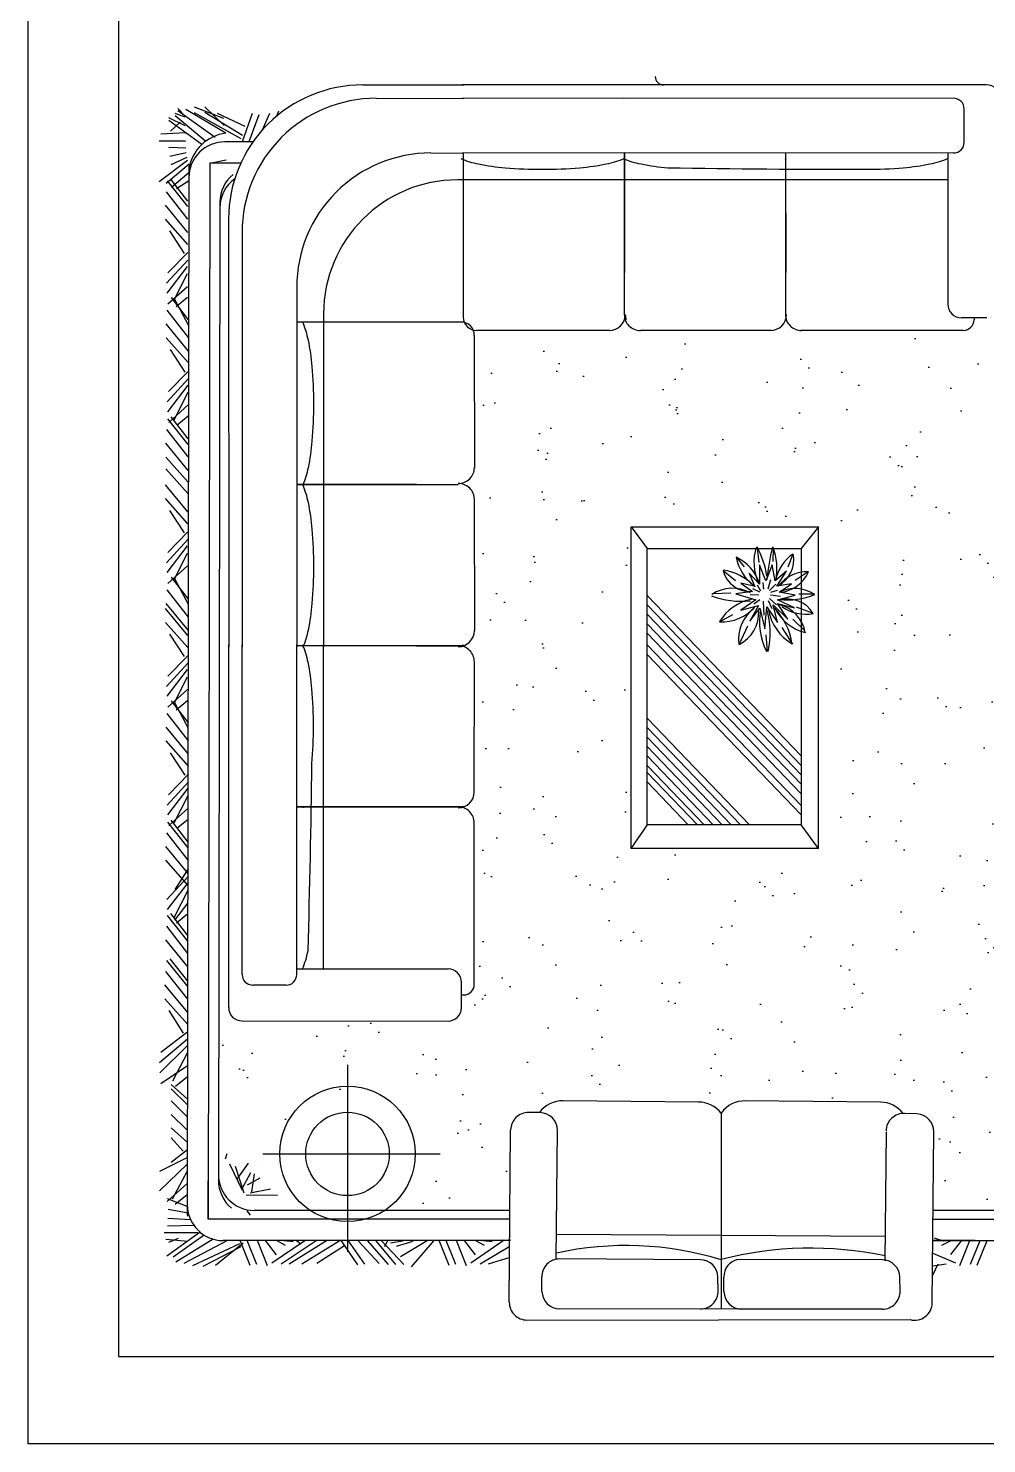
# Model space of a CAD drawing. Header units: inches. Extents: x 2.2 to 44.7, y 13.7 to 38.5.
# Drawn here: x 23.67 to 27.25, y 13.7 to 18.98 of the extents above; entities that cross this region are included whole.
import ezdxf

# ---------------------------------------------------------------- set-up
doc = ezdxf.new("R2010")
doc.units = ezdxf.units.IN
doc.header["$MEASUREMENT"] = 0
for name, color, linetype in [('02', 2, 'Continuous'), ('8', 8, 'Continuous'), ('kadrbm', 4, 'Continuous')]:
    doc.layers.add(name, color=color, linetype=linetype)

# ---------------------------------------------------------------- blocks, each defined once
blk = doc.blocks.new('kadrbm')
at = {"layer": 'kadrbm', "color": 4}
blk.add_lwpolyline([(0, 0), (0, 24.7972), (21, 24.7972), (21, 0), (0, 0)], close=True, dxfattribs=at)
blk.add_lwpolyline([(20.6631, 0.3257), (20.6631, 24.4603), (0.3369, 24.4603), (0.3369, 0.3257), (20.6631, 0.3257)], dxfattribs=at)

msp = doc.modelspace()

# ---------------------------------------------------------------- hatches: boundary and pattern name
at = {"layer": '8'}
h = msp.add_hatch(dxfattribs=at)
h.set_pattern_fill('AR-SAND', color=256, scale=0.007, style=0)
h.set_pattern_definition([(232.5, (41.23703, 45.1969), (-0.3425893, 0.0112002), [0, -0.270256, 0, -0.30226, 0, -0.288925]), (262.5, (41.23703, 45.1969), (-0.5017776, -0.3146663), [0, -0.145796, 0, -0.243586, 0, -0.093345]), (302.5, (41.23703, 45.4156), (-0.001006, -0.5536947), [0, -0.0889, 0, -0.32004, 0, -0.41783]), (312.5, (41.23703, 45.4156), (-0.1560505, -0.5344895), [0, -0.04445, 0, -0.209804, 0, -0.24003])])
h.paths.add_polyline_path([(25.9197, 15.9184), (25.9197, 17.1184), (26.6197, 17.1184), (26.6197, 15.9184)], flags=16)
edge = h.paths.add_edge_path()
edge.add_line((24.3427, 15.255), (25.2373, 15.2743))
edge.add_line((25.2373, 15.2743), (25.3233, 15.3833))
edge.add_line((25.3233, 15.3833), (25.335, 15.3833))
edge.add_line((25.335, 15.3833), (25.335, 17.8325))
edge.add_line((25.335, 17.8325), (27.1997, 17.8333))
edge.add_line((27.1997, 17.8333), (27.2469, 17.8987))
edge.add_line((27.2469, 17.8987), (27.2968, 17.9487))
edge.add_line((27.2968, 17.9487), (27.3053, 18.4406))
edge.add_line((27.3053, 18.4406), (27.9803, 18.4))
edge.add_line((27.9803, 18.4), (28.0666, 18.3086))
edge.add_line((28.0666, 18.3086), (28.0403, 14.7782))
edge.add_line((28.0403, 14.7782), (27.9158, 14.6893))
edge.add_line((27.9158, 14.6893), (27.8454, 14.5675))
edge.add_line((27.8454, 14.5675), (27.0469, 14.5682))
edge.add_line((27.0469, 14.5682), (27.0315, 14.9068))
edge.add_line((27.0315, 14.9068), (26.9409, 14.9298))
edge.add_line((26.9409, 14.9298), (26.8502, 14.9714))
edge.add_line((26.8502, 14.9714), (25.5587, 14.9328))
edge.add_line((25.5587, 14.9328), (25.4706, 14.8676))
edge.add_line((25.4706, 14.8676), (25.4682, 14.5677))
edge.add_line((25.4682, 14.5677), (25.0008, 14.5676))
edge.add_line((25.0008, 14.5676), (25.1146, 14.7786))
edge.add_line((25.1146, 14.7786), (25.0947, 14.877))
edge.add_line((25.0947, 14.877), (24.9698, 15.0071))
edge.add_line((24.9698, 15.0071), (24.8619, 15.0313))
edge.add_line((24.8619, 15.0313), (24.6784, 14.9524))
edge.add_line((24.6784, 14.9524), (24.6092, 14.7786))
edge.add_line((24.6092, 14.7786), (24.574, 14.6477))
edge.add_line((24.574, 14.6477), (24.3804, 14.8435))
edge.add_line((24.3804, 14.8435), (24.3811, 15.2559))

# ---------------------------------------------------------------- linework, layer by layer
at = {"layer": '02'}
for p, q in [((24.9185, 18.7672), (25.2963, 18.7671)), ((25.8924, 18.7673), (25.2893, 18.7671)), ((27.2465, 18.7674), (25.8924, 18.7671)), ((24.9687, 18.7172), (25.2963, 18.7171)), ((25.9154, 18.7173), (25.2893, 18.7171)), ((27.123, 18.7174), (25.8924, 18.7171)), ((24.2561, 18.614), (24.1949, 18.6442)), ((24.3335, 18.556), (24.219, 18.6513)), ((24.2566, 18.6464), (24.2191, 18.6611)), ((24.2574, 18.649), (24.2287, 18.6797)), ((24.3676, 18.5709), (24.2287, 18.6699)), ((24.4081, 18.5874), (24.2591, 18.6752)), ((24.4656, 18.5663), (24.2911, 18.663)), ((24.401, 18.6417), (24.2912, 18.684)), ((24.4701, 18.5779), (24.3295, 18.6647)), ((24.4015, 18.6157), (24.3296, 18.6857)), ((24.48, 18.6126), (24.3768, 18.661)), ((24.5061, 18.6607), (24.4685, 18.5547)), ((24.5311, 18.6561), (24.494, 18.5546)), ((24.5713, 18.6605), (24.5435, 18.5983)), ((24.6042, 18.6694), (24.5974, 18.6507)), ((27.163, 18.5534), (27.163, 18.6774)), ((24.3187, 18.5454), (24.1949, 18.6344)), ((24.2374, 18.6281), (24.2013, 18.5945)), ((24.2569, 18.5575), (24.1591, 18.5579)), ((24.2561, 18.589), (24.1654, 18.5829)), ((24.5091, 18.5546), (24.4041, 18.5548)), ((24.265, 18.4858), (24.1598, 18.4062)), ((24.2586, 18.5311), (24.1958, 18.5338)), ((24.2604, 18.5142), (24.1984, 18.4999)), ((24.263, 18.4965), (24.2028, 18.4696)), ((24.3478, 18.4758), (24.409, 18.4881)), ((25.1728, 18.5132), (25.2963, 18.5131)), ((25.8946, 18.5134), (25.2893, 18.5131)), ((25.2934, 18.5131), (25.2933, 17.9008)), ((27.1231, 18.5134), (25.8924, 18.5131)), ((25.8946, 18.5134), (25.8946, 17.9107)), ((25.8954, 18.5131), (25.8955, 18.0667)), ((26.4959, 18.5134), (26.4959, 17.9107)), ((26.4966, 18.5132), (26.4968, 18.0667)), ((27.1022, 18.5134), (27.1024, 17.9487)), ((24.2709, 18.471), (24.1856, 18.3999)), ((24.2709, 18.4406), (24.2058, 18.3846)), ((24.27, 18.454), (24.2639, 14.5567)), ((24.3478, 18.4758), (24.3416, 14.5346)), ((24.4637, 18.4755), (24.3478, 18.4758)), ((24.2661, 18.3133), (24.1905, 18.4089)), ((24.2661, 18.3338), (24.2027, 18.416)), ((24.269, 18.4085), (24.2236, 18.3801)), ((25.8946, 18.4134), (25.2724, 18.4131)), ((27.1022, 18.4134), (25.8924, 18.4131)), ((24.266, 18.2667), (24.1868, 18.3688)), ((24.3857, 18.3297), (24.3802, 14.6805)), ((24.2658, 18.2168), (24.1831, 18.318)), ((24.2657, 18.1723), (24.183, 18.2662)), ((24.2532, 18.1382), (24.1986, 18.2225)), ((24.4183, 18.267), (24.4189, 16.6709)), ((24.4685, 18.217), (24.4689, 17.274)), ((24.2657, 18.1419), (24.1914, 18.0655)), ((24.2656, 18.1139), (24.1869, 18.0271)), ((24.1886, 17.9905), (24.2655, 18.09)), ((24.2132, 17.9601), (24.2655, 18.063)), ((24.1917, 17.9502), (24.2654, 18.0155)), ((24.6726, 18.013), (24.6729, 17.274)), ((24.2686, 17.8912), (24.2052, 17.9735)), ((24.2686, 17.8708), (24.2173, 17.9664)), ((24.2223, 17.9403), (24.2653, 17.9749)), ((24.2685, 17.8242), (24.1893, 17.9263)), ((24.7726, 17.9129), (24.7729, 16.6709)), ((27.1115, 17.9199), (27.1108, 17.9192)), ((24.2683, 17.7743), (24.1856, 17.8754)), ((25.285, 17.8825), (24.6726, 17.8825)), ((25.8395, 17.851), (25.3433, 17.8508)), ((26.4436, 17.8509), (25.9556, 17.8508)), ((27.1597, 17.851), (26.5517, 17.8509)), ((27.2469, 17.8987), (27.1524, 17.8987)), ((27.1996, 17.8987), (27.1996, 17.8911)), ((24.2682, 17.7298), (24.1855, 17.8237)), ((25.335, 17.8325), (25.3352, 17.3372)), ((24.2557, 17.6957), (24.2011, 17.78)), ((24.2681, 17.6994), (24.1945, 17.623)), ((24.2681, 17.6714), (24.1894, 17.5846)), ((24.1911, 17.548), (24.268, 17.6475)), ((24.2156, 17.5176), (24.268, 17.6205)), ((24.1947, 17.5077), (24.2678, 17.573)), ((24.2674, 17.379), (24.1882, 17.4811)), ((24.2675, 17.4256), (24.1919, 17.5213)), ((24.2675, 17.4461), (24.2041, 17.5284)), ((24.2248, 17.4977), (24.2677, 17.5324)), ((24.2672, 17.3291), (24.1845, 17.4303)), ((24.2671, 17.2846), (24.1844, 17.3785)), ((24.2671, 17.2409), (24.1844, 17.3348)), ((24.2658, 17.1741), (24.1831, 17.2752)), ((24.4687, 17.297), (24.4689, 16.6709)), ((24.6726, 17.2762), (24.6729, 16.6709)), ((24.6726, 17.2762), (25.2753, 17.2762)), ((24.6729, 17.2769), (25.1194, 17.2771)), ((24.2657, 17.1295), (24.183, 17.2235)), ((25.335, 17.2211), (25.3352, 16.7309)), ((24.2532, 17.0955), (24.1986, 17.1797)), ((25.9197, 17.1184), (26.6197, 17.1184)), ((25.9197, 15.9184), (25.9197, 17.1184)), ((25.9197, 17.1184), (25.9796, 17.0374)), ((26.6197, 17.1184), (26.5545, 17.0374)), ((26.6197, 15.9184), (26.6197, 17.1184)), ((24.2656, 17.0711), (24.1869, 16.9844)), ((24.2657, 17.0992), (24.1914, 17.0227)), ((24.1886, 16.9478), (24.2655, 17.0473)), ((24.2132, 16.9174), (24.2655, 17.0203)), ((25.9796, 17.0374), (26.5545, 17.0374)), ((25.9796, 16.0066), (25.9796, 17.0374)), ((26.3901, 17.0384), (26.397, 16.9851)), ((26.4502, 17.0384), (26.4485, 16.9885)), ((26.5241, 17.0161), (26.5052, 16.9679)), ((26.5545, 17.0374), (26.5545, 16.0066)), ((24.1917, 16.9074), (24.2654, 16.9728)), ((26.263, 16.9559), (26.3094, 16.918)), ((26.3128, 17.004), (26.342, 16.9696)), ((26.4227, 16.9163), (26.3987, 16.9765)), ((26.3987, 16.9765), (26.3987, 16.9043)), ((26.4468, 16.9765), (26.4227, 16.9163)), ((26.4571, 16.9163), (26.4468, 16.9765)), ((24.2686, 16.8485), (24.2052, 16.9308)), ((24.2686, 16.828), (24.2173, 16.9237)), ((26.3832, 16.8957), (26.33, 16.9077)), ((26.33, 16.9077), (26.3729, 16.8767)), ((26.3609, 16.9455), (26.3815, 16.8939)), ((26.3987, 16.9043), (26.3609, 16.9455)), ((26.4038, 16.8784), (26.3918, 16.9008)), ((26.4159, 16.8853), (26.4124, 16.9111)), ((26.4313, 16.887), (26.4416, 16.9215)), ((26.4365, 16.8802), (26.4605, 16.9043)), ((26.5, 16.9524), (26.4571, 16.9163)), ((26.4639, 16.8974), (26.5, 16.9524)), ((26.5189, 16.906), (26.4639, 16.8974)), ((26.4725, 16.875), (26.5189, 16.906)), ((26.5807, 16.9507), (26.5326, 16.918)), ((24.2685, 16.7815), (24.1893, 16.8835)), ((25.9814, 16.8614), (26.5545, 16.2636)), ((26.227, 16.8698), (26.2922, 16.8716)), ((26.3729, 16.8767), (26.3111, 16.8681)), ((26.3111, 16.8681), (26.385, 16.8458)), ((26.397, 16.863), (26.3643, 16.8647)), ((26.4004, 16.875), (26.3747, 16.887)), ((26.4365, 16.8509), (26.4622, 16.8268)), ((26.4399, 16.8647), (26.4777, 16.8595)), ((26.4416, 16.875), (26.4657, 16.8819)), ((26.4657, 16.8458), (26.5326, 16.863)), ((26.5326, 16.863), (26.4725, 16.875)), ((26.5464, 16.8681), (26.6048, 16.8681)), ((24.2658, 16.7125), (24.1831, 16.8136)), ((24.2683, 16.7316), (24.1856, 16.8327)), ((25.9814, 16.8262), (26.5545, 16.2283)), ((26.385, 16.8458), (26.33, 16.8079)), ((26.33, 16.8079), (26.3953, 16.8251)), ((26.3953, 16.8251), (26.3626, 16.7666)), ((26.3626, 16.7666), (26.4004, 16.8148)), ((26.4004, 16.8458), (26.3781, 16.8303)), ((26.4004, 16.8148), (26.4193, 16.7374)), ((26.4124, 16.8406), (26.4159, 16.789)), ((26.4193, 16.7374), (26.4262, 16.82)), ((26.4262, 16.82), (26.4657, 16.7615)), ((26.4313, 16.844), (26.4451, 16.8131)), ((26.4502, 16.8268), (26.5052, 16.7735)), ((26.4657, 16.7615), (26.4502, 16.8268)), ((26.5292, 16.8165), (26.4657, 16.8458)), ((26.4657, 16.832), (26.5292, 16.8165)), ((26.5052, 16.7735), (26.4657, 16.832)), ((26.5361, 16.82), (26.5962, 16.7976)), ((24.2657, 16.6679), (24.183, 16.7619)), ((25.9814, 16.7909), (26.5545, 16.1931)), ((25.9814, 16.7557), (26.5545, 16.1578)), ((26.2527, 16.7649), (26.2991, 16.7907)), ((26.354, 16.7477), (26.3231, 16.6806)), ((26.4828, 16.7425), (26.5223, 16.6806)), ((26.5241, 16.7735), (26.5687, 16.7305)), ((24.2532, 16.6339), (24.1986, 16.7181)), ((25.9814, 16.7204), (26.5545, 16.1226)), ((26.4227, 16.715), (26.4279, 16.6531)), ((24.2657, 16.6376), (24.1914, 16.5611)), ((24.4186, 15.3247), (24.4189, 16.6779)), ((24.4687, 15.4482), (24.4689, 16.6779)), ((24.6726, 15.4481), (24.6729, 16.6779)), ((24.6726, 16.6758), (25.2753, 16.6757)), ((24.6729, 16.675), (25.1194, 16.6748)), ((24.7726, 15.469), (24.7729, 16.6779)), ((25.1194, 16.6748), (25.2753, 16.6748)), ((25.9814, 16.6763), (26.5545, 16.0785)), ((25.9814, 16.6411), (26.5545, 16.0433)), ((24.2656, 16.6095), (24.1869, 16.5228)), ((24.1886, 16.4862), (24.2655, 16.5857)), ((25.3351, 16.1295), (25.3352, 16.6148)), ((24.2132, 16.4558), (24.2655, 16.5587)), ((24.1917, 16.4459), (24.2654, 16.5112)), ((24.2686, 16.3869), (24.2052, 16.4692)), ((24.2686, 16.3664), (24.2173, 16.4621)), ((24.2223, 16.4359), (24.2653, 16.4705)), ((24.2685, 16.3199), (24.1893, 16.4219)), ((25.9814, 16.4031), (26.3616, 16.0066)), ((24.2682, 16.2254), (24.1855, 16.3194)), ((24.2683, 16.27), (24.1856, 16.3711)), ((25.9814, 16.3679), (26.3278, 16.0066)), ((25.9814, 16.3326), (26.294, 16.0066)), ((24.2557, 16.1914), (24.2011, 16.2756)), ((25.9814, 16.2974), (26.2602, 16.0066)), ((25.9814, 16.2621), (26.2264, 16.0066)), ((25.9814, 16.2269), (26.1926, 16.0066)), ((24.2681, 16.167), (24.1894, 16.0802)), ((24.2681, 16.1951), (24.1945, 16.1186)), ((25.9814, 16.2005), (26.1672, 16.0066)), ((25.9814, 16.1652), (26.1335, 16.0066)), ((24.1911, 16.0437), (24.268, 16.1432)), ((24.2156, 16.0133), (24.268, 16.1161)), ((24.1947, 16.0033), (24.2678, 16.0686)), ((24.6724, 16.0745), (25.2751, 16.0744)), ((24.6726, 16.0737), (25.1191, 16.0735)), ((25.1191, 16.0735), (25.275, 16.0735)), ((24.2675, 15.9212), (24.1919, 16.0169)), ((24.2675, 15.9417), (24.2041, 16.024)), ((24.2248, 15.9934), (24.2677, 16.028)), ((25.335, 15.4115), (25.3351, 16.0135)), ((25.9197, 15.9184), (25.9814, 16.0066)), ((26.5545, 16.0066), (25.9796, 16.0066)), ((26.6197, 15.9184), (26.5545, 16.0066)), ((24.2674, 15.8747), (24.1882, 15.9768)), ((24.2672, 15.8248), (24.1845, 15.9259)), ((26.6197, 15.9184), (25.9197, 15.9184)), ((24.2671, 15.7803), (24.1844, 15.8742)), ((24.267, 15.8141), (24.1883, 15.7273)), ((24.2671, 15.8421), (24.2171, 15.7657)), ((24.19, 15.6907), (24.2669, 15.7902)), ((24.2146, 15.6603), (24.2669, 15.7632)), ((24.2173, 15.6504), (24.2668, 15.7157)), ((24.2664, 15.5728), (24.1908, 15.6684)), ((24.2665, 15.5932), (24.203, 15.6755)), ((24.2237, 15.6405), (24.2667, 15.6751)), ((24.2663, 15.5262), (24.1872, 15.6283)), ((24.2662, 15.4763), (24.1835, 15.5774)), ((24.266, 15.4027), (24.1877, 15.4998)), ((24.266, 15.4233), (24.1999, 15.5069)), ((24.2659, 15.356), (24.1841, 15.4597)), ((24.6726, 15.469), (25.2374, 15.4688)), ((25.2661, 15.4597), (25.2668, 15.4604)), ((24.2658, 15.3062), (24.1804, 15.4088)), ((24.6326, 15.4081), (24.5086, 15.4082)), ((25.2873, 15.3243), (25.2874, 15.4188)), ((25.2873, 15.3716), (25.295, 15.3716)), ((24.2656, 15.2618), (24.1803, 15.3571)), ((24.2504, 15.2291), (24.1959, 15.3133)), ((24.4686, 15.2747), (25.2373, 15.2743)), ((24.2656, 15.234), (24.165, 15.1563)), ((24.2655, 15.2061), (24.1604, 15.118)), ((24.1621, 15.0814), (24.2654, 15.1825)), ((24.1652, 15.0411), (24.2653, 15.1082)), ((24.2104, 15.051), (24.2654, 15.1558)), ((24.8619, 15.1103), (24.8619, 14.4128)), ((24.2196, 15.0311), (24.2652, 15.0679)), ((24.265, 14.9825), (24.2042, 15.0369)), ((24.2649, 14.9619), (24.2042, 15.0208)), ((24.2648, 14.9153), (24.2042, 14.9768)), ((26.1712, 14.972), (25.6672, 14.9771)), ((26.8502, 14.9714), (26.3462, 14.9765)), ((24.2647, 14.8654), (24.2042, 14.925)), ((25.58, 14.9326), (25.5373, 14.9331)), ((26.2563, 14.9304), (26.2563, 14.2)), ((26.9868, 14.9275), (26.9409, 14.9298)), ((24.2646, 14.821), (24.2042, 14.8763)), ((25.4655, 14.225), (25.4706, 14.8676)), ((25.641, 14.3866), (25.6453, 14.8672)), ((26.8716, 14.8614), (26.8673, 14.38)), ((27.0438, 14.2233), (27.0495, 14.861)), ((24.2493, 14.7884), (24.2042, 14.8385)), ((24.2645, 14.7933), (24.2042, 14.7461)), ((24.2644, 14.7654), (24.1602, 14.7132)), ((24.161, 14.6407), (24.2644, 14.7417)), ((24.4119, 14.7782), (24.405, 14.7594)), ((24.4706, 14.6417), (24.423, 14.7407)), ((24.45, 14.6848), (24.4925, 14.7438)), ((24.5379, 14.7394), (24.5379, 14.7394)), ((24.5454, 14.7786), (25.2077, 14.7786)), ((24.2093, 14.6103), (24.2643, 14.715)), ((24.4768, 14.6315), (24.4434, 14.7317)), ((24.4675, 14.6469), (24.5017, 14.7088)), ((24.4885, 14.6629), (24.5365, 14.6893)), ((24.5051, 14.6366), (24.5155, 14.7046)), ((24.1888, 14.6004), (24.2642, 14.6675)), ((24.3416, 14.5346), (24.3419, 14.678)), ((24.4061, 14.6476), (24.4061, 14.6476)), ((24.499, 14.6334), (24.574, 14.6477)), ((24.2642, 14.5824), (24.1901, 14.6103)), ((24.2185, 14.5904), (24.2641, 14.6272)), ((24.4836, 14.6258), (24.6009, 14.6248)), ((24.2767, 14.5321), (24.1917, 14.5381)), ((24.2679, 14.5572), (24.1932, 14.5711)), ((25.4679, 14.5345), (24.3416, 14.5346)), ((24.4863, 14.5656), (24.4992, 14.5502)), ((25.4686, 14.5677), (24.5137, 14.5674)), ((27.0469, 14.5682), (30.1285, 14.5674)), ((27.0475, 14.535), (30.3006, 14.5346)), ((24.303, 14.484), (24.1773, 14.4846)), ((24.3123, 14.4862), (24.1881, 14.3968)), ((24.2891, 14.511), (24.1898, 14.5086)), ((24.327, 14.4755), (24.2118, 14.3935)), ((26.8681, 14.4703), (25.6418, 14.4773)), ((24.2663, 14.452), (24.1835, 14.4596)), ((24.2306, 14.4627), (24.1946, 14.448)), ((24.361, 14.4604), (24.2214, 14.3747)), ((24.414, 14.4552), (24.2517, 14.3693)), ((24.459, 14.4435), (24.2838, 14.3603)), ((24.4635, 14.4319), (24.3222, 14.3584)), ((24.4732, 14.446), (24.3695, 14.3619)), ((25.4683, 14.4553), (24.3975, 14.4553)), ((24.4988, 14.3616), (24.4619, 14.4551)), ((24.5238, 14.366), (24.4875, 14.455)), ((24.5639, 14.3614), (24.5262, 14.4549)), ((24.5971, 14.4024), (24.556, 14.4549)), ((24.7023, 14.4545), (24.58, 14.3703)), ((24.631, 14.4371), (24.5989, 14.4548)), ((24.7447, 14.4544), (24.6148, 14.3675)), ((24.6597, 14.45), (24.6257, 14.4547)), ((24.7831, 14.4543), (24.6442, 14.3674)), ((24.6883, 14.4412), (24.6711, 14.4546)), ((24.8364, 14.4569), (24.6915, 14.3673)), ((24.8506, 14.4358), (24.7477, 14.3699)), ((24.9003, 14.3641), (24.84, 14.4542)), ((24.9271, 14.3668), (24.8651, 14.4541)), ((24.9797, 14.3693), (24.9013, 14.454)), ((25.0154, 14.3665), (24.9372, 14.4539)), ((25.471, 14.4569), (24.9668, 14.4555)), ((25.0421, 14.3665), (24.9683, 14.4539)), ((25.0716, 14.3664), (24.9886, 14.4538)), ((25.0014, 14.4333), (25.0107, 14.4538)), ((25.0219, 14.4465), (25.0679, 14.4536)), ((25.045, 14.4343), (25.1065, 14.4535)), ((25.0601, 14.3959), (25.1587, 14.4557)), ((25.101, 14.3574), (25.1853, 14.4557)), ((25.2408, 14.3616), (25.2039, 14.4551)), ((25.2658, 14.366), (25.2295, 14.455)), ((25.306, 14.3614), (25.2682, 14.4549)), ((25.3391, 14.4024), (25.298, 14.4549)), ((25.4462, 14.4569), (25.322, 14.3703)), ((25.3731, 14.4371), (25.3409, 14.4548)), ((25.4678, 14.4326), (25.3568, 14.3675)), ((25.4017, 14.45), (25.3677, 14.4547)), ((27.0445, 14.4574), (27.4855, 14.4555)), ((27.0471, 14.4558), (30.2447, 14.4553)), ((27.0506, 14.465), (27.0845, 14.4547)), ((27.0792, 14.4383), (27.1113, 14.4548)), ((27.1132, 14.4036), (27.1542, 14.4549)), ((27.1463, 14.3626), (27.184, 14.4549)), ((27.1864, 14.3672), (27.2227, 14.455)), ((27.2114, 14.3628), (27.2483, 14.4551)), ((25.4678, 14.3925), (25.3863, 14.3674)), ((26.1785, 14.3835), (25.6533, 14.3865)), ((26.8575, 14.3829), (26.3176, 14.3844)), ((27.0462, 14.4085), (27.1302, 14.3715)), ((27.0462, 14.3614), (27.0954, 14.3687)), ((27.0462, 14.326), (27.066, 14.3686)), ((25.5876, 14.2653), (25.5869, 14.3197)), ((26.245, 14.2672), (26.2441, 14.3188)), ((26.2666, 14.2647), (26.2659, 14.3191)), ((26.924, 14.2666), (26.9231, 14.3182)), ((25.5315, 14.1585), (26.9609, 14.1601)), ((26.3326, 14.1996), (25.6536, 14.2002)), ((26.858, 14.1994), (26.3326, 14.1996))]:
    msp.add_line(p, q, dxfattribs=at)
for points in [[(25.7282, 18.457, -0.04216), (25.4503, 18.4569, -0.029233), (25.3511, 18.4711, -0.047423), (25.286, 18.4909, -0.201615)], [(25.2909, 18.4909, -0.001184), (25.2893, 18.4903, -0.029233)], [(25.2916, 18.4909, 0.003553), (25.2963, 18.489, 0.029233)], [(25.8946, 18.492, -0.048963), (25.8275, 18.4713, -0.029233), (25.7282, 18.457, -0.02107)], [(26.7969, 18.4511, -0.003959), (26.0567, 18.4569, -0.029233), (25.9574, 18.4711, -0.047423), (25.8923, 18.4909, -0.201615)], [(25.8972, 18.4909, -0.003553), (25.8924, 18.489, -0.029233)], [(26.4984, 18.491, -0.003553), (26.4937, 18.4891, -0.029233)], [(27.1022, 18.4921, -0.048963), (27.0351, 18.4714, -0.029233), (26.9358, 18.4571, -0.02107), (26.7969, 18.4511, -0.02107)], [(24.694, 17.8825, -0.048963), (24.7147, 17.8154, -0.029233), (24.729, 17.7161, -0.02107)], [(24.729, 17.7161, -0.04216), (24.7291, 17.4382, -0.029233), (24.7149, 17.339, -0.047423), (24.6951, 17.2739, -0.201615)], [(24.694, 17.2762, -0.048963), (24.7147, 17.2091, -0.029233), (24.729, 17.1098, -0.02107)], [(24.6951, 17.2788, -0.003553), (24.697, 17.274, -0.029233)], [(24.729, 17.1098, -0.04216), (24.7291, 16.8319, -0.029233), (24.7149, 16.7327, -0.047423), (24.6951, 16.6676, -0.201615)], [(24.7291, 16.5137, 0.029233), (24.7149, 16.613, 0.047423), (24.6951, 16.6781, 0.201615)], [(24.6951, 16.6732, 0.003553), (24.697, 16.6779, 0.029233)], [(24.6951, 16.6724, -0.001184), (24.6957, 16.6709, -0.029233)], [(24.694, 15.469, 0.048963), (24.7147, 15.5361, 0.004189), (24.729, 16.2358, 0.04216), (24.7291, 16.5137)], [(24.6948, 16.0719, 0.003553), (24.6967, 16.0766, 0.029233)], [(24.6948, 16.0711, -0.001184), (24.6955, 16.0696, -0.029233)]]:
    msp.add_lwpolyline(points, format="xyb", dxfattribs=at)
for radius in [0.2527, 0.1557]:
    msp.add_circle((24.8619, 14.7786), radius, dxfattribs=at)
for centre, radius, start, end in [((24.9183, 18.2672), 0.5, 89.9772, 180.0228), ((26.0417, 18.799), 0.0319, 180.722, 269.8205), ((27.2465, 18.7174), 0.05, 0.0228, 90.0228), ((24.9685, 18.2172), 0.5, 89.9772, 180.0228), ((27.123, 18.6774), 0.04, 0.0228, 90.0228), ((24.4037, 18.421), 0.1338, 89.86, 179.86), ((24.4284, 18.4282), 0.1605, 97.2627, 170.752), ((27.123, 18.5534), 0.04, 270.0228, 0.0228), ((25.1726, 18.0132), 0.5, 89.9772, 180.0228), ((24.4038, 18.4537), 0.1338, 175.2229, 179.86), ((24.5195, 18.3294), 0.1338, 128.9197, 179.86), ((24.5194, 18.3083), 0.1338, 125.7793, 179.86), ((25.2726, 17.9131), 0.5, 90.0228, 180.0228), ((25.8385, 17.9107), 0.06, 269.9772, 359.9772), ((25.9546, 17.9107), 0.06, 180.0228, 270.0228), ((25.8346, 17.9107), 0.06, 359.9772, 0.0228), ((25.9585, 17.9107), 0.06, 179.9772, 198.6792), ((26.4398, 17.9108), 0.06, 269.9772, 359.9772), ((26.5559, 17.9108), 0.06, 180.0228, 270.0228), ((26.4408, 17.9107), 0.06, 359.9772, 0.0228), ((27.1524, 17.9487), 0.05, 180.0228, 270.0228), ((25.285, 17.8325), 0.05, 0.0228, 90.0034), ((25.3433, 17.9008), 0.05, 179.9846, 270.0228), ((27.1596, 17.891), 0.04, 270.0228, 0.0228), ((25.2753, 17.3401), 0.06, 269.9772, 0.104), ((25.2753, 17.2201), 0.06, 359.9772, 89.9772), ((26.5678, 16.9876), 0.1893, 163.1181, 204.9661), ((26.1243, 16.8942), 0.3045, 7.5779, 29.2772), ((27.3364, 16.8253), 0.9152, 166.2067, 173.9973), ((26.2493, 16.9628), 0.2149, 347.892, 22.0285), ((26.6117, 16.8893), 0.1549, 124.9075, 169.4209), ((26.4138, 16.9963), 0.1132, 299.456, 9.3764), ((26.2295, 16.7477), 0.2122, 44.9872, 80.8623), ((26.363, 16.9795), 0.1023, 192.6193, 275.5332), ((26.2405, 16.8524), 0.1684, 19.1691, 64.7678), ((26.4826, 17.0372), 0.1734, 190.7821, 233.5417), ((26.5788, 16.8124), 0.1386, 88.4917, 142.0509), ((26.464, 17.0026), 0.1292, 276.8735, 336.4617), ((26.3337, 17.1715), 0.3309, 249.9959, 275.4846), ((26.2984, 16.7475), 0.1415, 61.7581, 123.1032), ((26.4048, 16.6693), 0.1819, 101.1607, 148.4237), ((26.5317, 16.7552), 0.1329, 56.4074, 116.3254), ((26.5061, 17.0961), 0.2506, 262.3678, 293.3245), ((26.504, 16.7364), 0.1124, 31.6513, 106.1239), ((26.26, 16.9254), 0.1613, 266.39, 319.6401), ((26.4649, 16.6984), 0.144, 126.3632, 187.5081), ((26.2649, 16.7972), 0.1315, 296.13, 3.1038), ((26.6508, 16.7643), 0.2517, 170.0849, 206.1389), ((26.145, 16.7233), 0.2945, 346.3111, 17.3158), ((26.6166, 16.8418), 0.1869, 190.5365, 239.2291), ((26.2845, 16.6494), 0.238, 7.6002, 44.987), ((26.6139, 16.8966), 0.178, 207.5245, 255.9557), ((26.4424, 16.7018), 0.1295, 9.5053, 76.4456), ((26.57, 16.9396), 0.1473, 233.6564, 281.5913), ((25.2752, 16.7309), 0.06, 270.0228, 0.0228), ((25.2753, 16.7348), 0.06, 269.9772, 288.6792), ((25.2752, 16.6148), 0.06, 359.9772, 89.9772), ((25.2753, 16.6109), 0.06, 89.9772, 90.0228), ((25.275, 16.1296), 0.06, 270.0228, 0.0228), ((25.275, 16.1335), 0.06, 269.9772, 288.6792), ((25.275, 16.0135), 0.06, 359.9772, 89.9772), ((25.275, 16.0096), 0.06, 89.9772, 90.0228), ((24.5087, 15.4482), 0.04, 179.9772, 269.9772), ((24.6326, 15.4481), 0.04, 269.9772, 359.9772), ((25.2374, 15.4188), 0.05, 359.9772, 89.9772), ((25.295, 15.4116), 0.04, 269.9772, 359.9772), ((24.4686, 15.3247), 0.05, 179.9772, 269.9772), ((25.2373, 15.3243), 0.05, 269.9772, 359.9772), ((25.6661, 14.8671), 0.11, 89.4293, 143.4247), ((26.1701, 14.8621), 0.11, 38.4123, 89.4293), ((26.3451, 14.8665), 0.11, 89.4293, 143.4247), ((26.8491, 14.8615), 0.11, 38.4123, 89.4293), ((25.5366, 14.8671), 0.066, 89.3317, 179.5443), ((25.5792, 14.8666), 0.066, 359.4891, 89.3317), ((26.9376, 14.8638), 0.066, 87.1473, 179.4926), ((26.9835, 14.8616), 0.066, 359.4905, 87.1473), ((24.5141, 14.7012), 0.1338, 179.86, 269.86), ((24.514, 14.6801), 0.1338, 179.86, 230.8002), ((24.3978, 14.5891), 0.1338, 179.86, 269.86), ((24.3977, 14.5564), 0.1338, 179.86, 184.4971), ((25.902, 13.2383), 1.1984, 72.8018, 102.5693), ((26.5903, 13.0905), 1.3363, 78.0275, 104.4775), ((25.6529, 14.3205), 0.066, 89.6737, 180.7348), ((26.1781, 14.3175), 0.066, 1.0525, 89.6737), ((26.3319, 14.3199), 0.066, 102.4838, 180.7348), ((26.8571, 14.3169), 0.066, 1.0525, 89.6737), ((25.6536, 14.2662), 0.066, 180.7348, 269.9816), ((26.179, 14.266), 0.066, 269.9816, 1.0525), ((26.3326, 14.2656), 0.066, 180.7348, 269.9817), ((26.858, 14.2654), 0.066, 269.9816, 1.0525), ((25.5315, 14.2245), 0.066, 179.5443, 269.9992), ((26.9778, 14.2239), 0.066, 255.1203, 359.4905)]:
    msp.add_arc(centre, radius, start, end, dxfattribs=at)

# ---------------------------------------------------------------- block references
at = {"layer": 'kadrbm'}
msp.add_blockref('kadrbm', (23.6709, 13.6973), dxfattribs=at)

doc.saveas('drawing.dxf')
